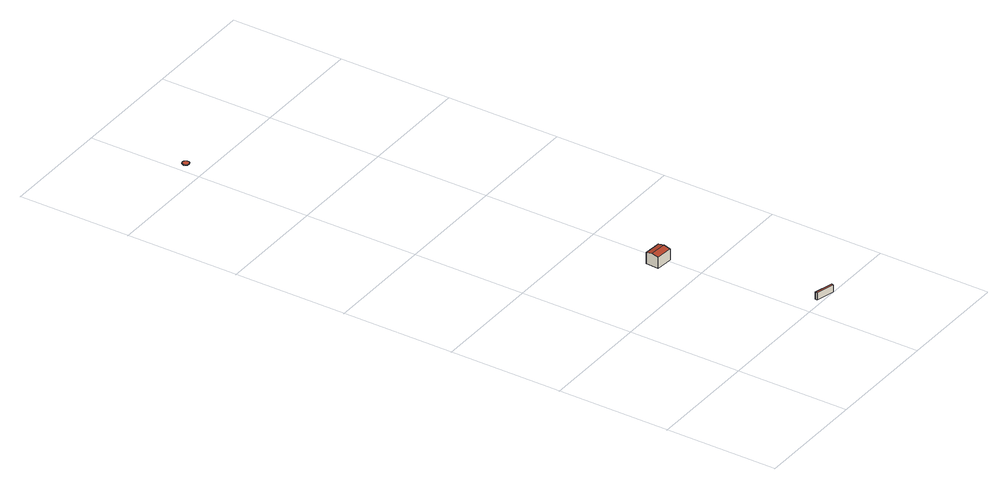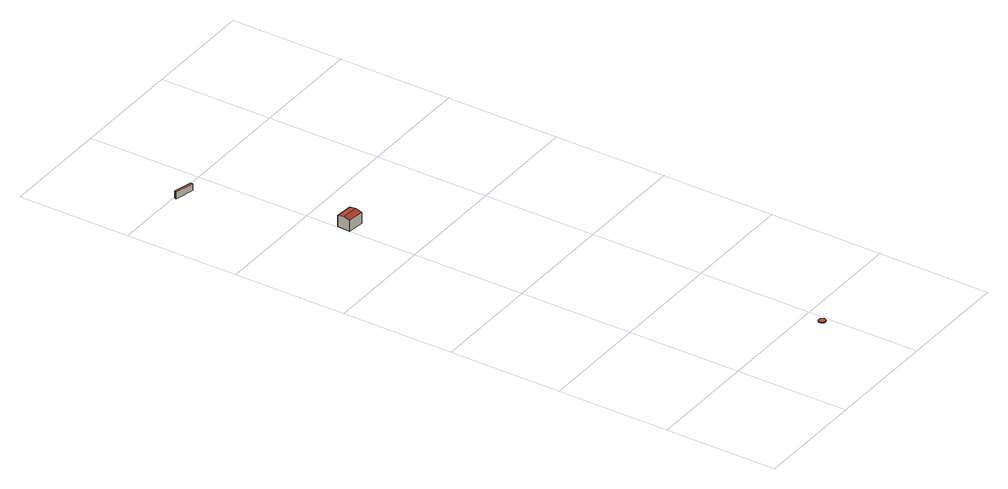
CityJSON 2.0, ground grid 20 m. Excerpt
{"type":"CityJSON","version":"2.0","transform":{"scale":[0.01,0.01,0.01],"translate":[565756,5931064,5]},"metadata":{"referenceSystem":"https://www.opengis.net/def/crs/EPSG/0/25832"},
"CityObjects":{
"building1":{"type":"Building","attributes":{"Grundfläche 2D":"1.402471","Grundhöhe NN":"5.548"},"geometry":[{"type":"Solid","lod":"3","boundaries":[[[[0,1,2,3]],[[4,5,3,2]],[[5,6,0,3]],[[6,7,1,0]],[[7,4,2,1]],[[7,6,5,4]]]],"semantics":{"surfaces":[{"type":"RoofSurface"},{"type":"WallSurface"},{"type":"GroundSurface"}],"values":[[0,1,1,1,1,2]]}}]},
"building2":{"type":"Building","attributes":{"Grundfläche 2D":"7.063540","Grundhöhe NN":"5.805"},"geometry":[{"type":"Solid","lod":"3","boundaries":[[[[8,9,10,11]],[[12,9,8,13]],[[11,10,14,15]],[[13,8,11,15,16]],[[12,13,16,17]],[[14,10,9,12,17]],[[15,14,17,16]]]],"semantics":{"surfaces":[{"type":"RoofSurface"},{"type":"WallSurface"},{"type":"GroundSurface"}],"values":[[0,0,1,1,1,1,2]]}}]},
"building3":{"type":"Building","attributes":{"Grundfläche 2D":"1.095025","Grundhöhe NN":"6.005"},"geometry":[{"type":"Solid","lod":"3","boundaries":[[[[18,19,20,21,22,23,24,25,26,27,28,29,30,31,32,33,34,35,36,37,38,39,40,41,42]],[[43,44,21,20]],[[45,43,20,19]],[[46,45,19,18]],[[44,47,22,21]],[[47,48,23,22]],[[48,49,24,23]],[[49,50,25,24]],[[50,51,26,25]],[[51,52,27,26]],[[52,53,28,27]],[[53,54,29,28]],[[54,55,30,29]],[[55,56,31,30]],[[56,57,32,31]],[[57,58,33,32]],[[58,59,34,33]],[[59,60,35,34]],[[60,61,36,35]],[[61,62,37,36]],[[62,63,38,37]],[[63,64,39,38]],[[64,65,40,39]],[[65,66,41,40]],[[66,67,42,41]],[[67,46,18,42]],[[65,64,63,62,61,60,59,58,57,56,55,54,53,52,51,50,49,48,47,44,43,45,46,67,66]]]],"semantics":{"surfaces":[{"type":"RoofSurface"},{"type":"WallSurface"},{"type":"GroundSurface"}],"values":[[0,1,1,1,1,1,1,1,1,1,1,1,1,1,1,1,1,1,1,1,1,1,1,1,1,1,2]]}}]}
},
"vertices":[
[2696,5,180],[2706,45,180],[2375,130,180],[2364,91,180],[2375,130,55],[2364,91,55],[2696,5,55],[2706,45,55],
[2028,2705,311],[1729,2730,311],[1720,2613,284],[2019,2588,284],[1739,2847,284],[2038,2822,284],[1720,2613,80],[2019,2588,80],[2038,2822,80],[1739,2847,80],
[172,10399,112],[157,10403,112],[143,10403,112],[128,10399,112],[115,10392,112],[104,10381,112],[96,10369,112],[92,10354,112],[91,10340,112],[94,10325,112],[100,10312,112],[110,10300,112],[122,10292,112],[136,10286,112],[151,10284,112],[165,10286,112],[179,10292,112],[191,10301,112],[201,10312,112],[207,10326,112],[209,10340,112],[208,10355,112],[204,10369,112],[196,10382,112],[185,10392,112],[143,10403,100],[128,10399,100],[157,10403,100],[172,10399,100],[115,10392,100],[104,10381,100],[96,10369,100],[92,10354,100],[91,10340,100],[94,10325,100],[100,10312,100],[110,10300,100],[122,10292,100],[136,10286,100],[151,10284,100],[165,10286,100],[179,10292,100],[191,10301,100],[201,10312,100],[207,10326,100],[209,10340,100],[208,10355,100],[204,10369,100],[196,10382,100],[185,10392,100]
]}
